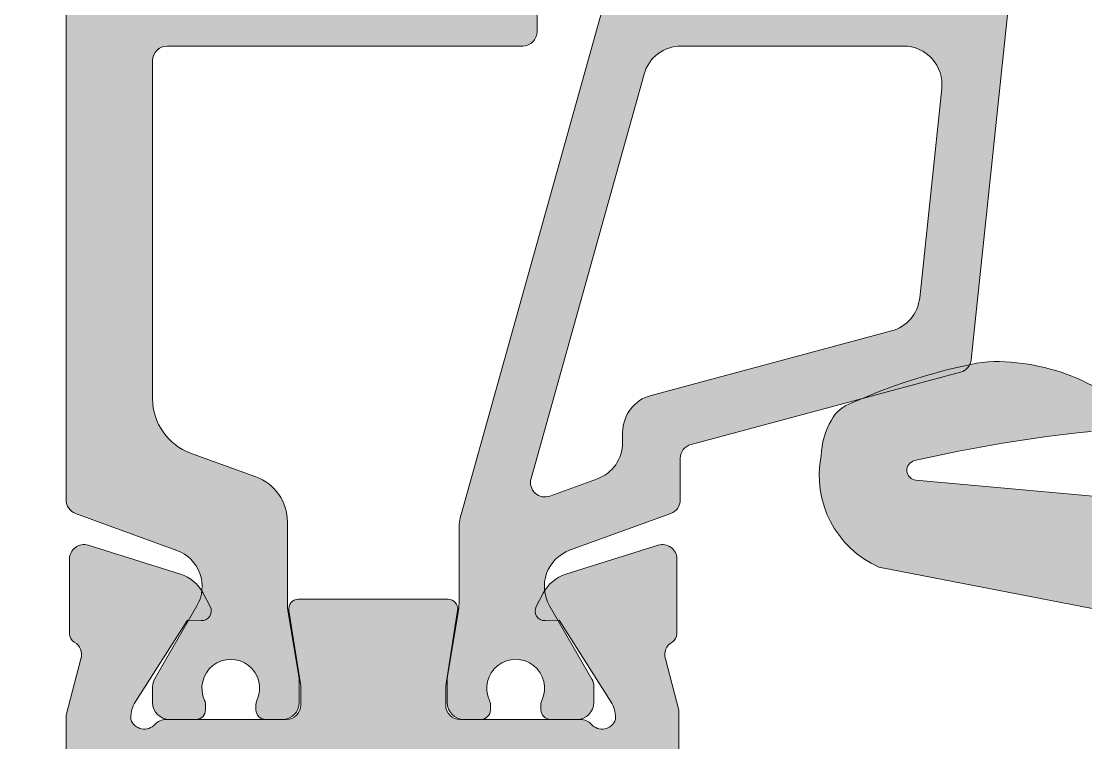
# Model space of a CAD drawing. Header units: millimetres. Extents: x -8 to 2550, y -393 to 1062.
# Drawn here: x 307.96 to 319.03, y -329.34 to -321.84 of the extents above; entities that cross this region are included whole.
import ezdxf

# ---------------------------------------------------------------- set-up
doc = ezdxf.new("R2010")
doc.units = ezdxf.units.MM
doc.header["$LTSCALE"] = 0.25
doc.header["$MEASUREMENT"] = 0
for name, color, linetype, lineweight in [('01_Aluminium [Thin]', 141, 'Continuous', 18), ('01_Dimension', 251, 'Continuous', 9), ('01_Fill Polyamide', 10, 'Continuous', 0), ('01_Plastic', 3, 'Continuous', 20), ('01_Polyamide [Thin]', 201, 'Continuous', 18)]:
    doc.layers.add(name, color=color, linetype=linetype, lineweight=lineweight)
doc.layers.add('01_Fill 2°material', color=7, linetype='Continuous', lineweight=0, true_color=0xbfbfbf)
doc.layers.add('01_Fill Aluminum', color=7, linetype='Continuous', lineweight=0, true_color=0xdcdcdc)

# ---------------------------------------------------------------- blocks, each defined once
blk = doc.blocks.new('v02001')
at = {"layer": '01_Fill 2°material', "ltscale": 0.25}
h = blk.add_hatch(color=256, dxfattribs=at)
h.dxf.hatch_style = 1
edge = h.paths.add_edge_path()
edge.add_line((5.766551523715577, 14.07868043311908), (4.299674485376897, 21.62750203464054))
edge.add_arc((2.388537820745626, 20.77939400087374), 2.090868381280251, 23.93028519262256, 101.1421931571084)
edge.add_arc((2.076144028218266, 21.11952013253364), 1.713783349254166, 93.06570738499578, 120.0220590922748)
edge.add_arc((1.602012035256109, 21.95435783765711), 0.7537635641510151, 120.5676978168444, 162.0363283863491)
edge.add_arc((12.13031362153146, 17.17524520171693), 12.31150737783702, 155.9794041589589, 167.798952018539)
edge.add_arc((2.768082605067718, 19.15145111475624), 2.743497367411052, 166.8158524604077, 188.1378807224343)
edge.add_arc((4.270028101136234, 19.16978426103975), 4.237378275924315, 185.5075563200605, 211.103082839686)
edge.add_arc((0.9935234151994905, 17.33623401728789), 0.4999999999992467, 225.2987533100158, 345.2987533097981)
edge.add_arc((31.12068778665383, 14.19203515105454), 29.79669813474634, 167.0216395220317, 174.18808350468, ccw=False)
edge.add_arc((2.287265678452115, 20.83728589417717), 0.207416495803068, 5.145749261428023, 167.0216395220275, ccw=False)
edge.add_line((2.493846237657351, 20.85588899310494), (2.977361139028005, 15.48663416642381))
edge.add_arc((1.977361139040056, 15.48663416641182), 0.9999999999878355, -89.99999916656878, 6.871800906083081e-10, ccw=False)
edge.add_line((1.977361153586287, 14.48663416642398), (-6.28657881549708, 14.48663404621578))
edge.add_arc((-6.286578818406213, 14.686634046216), 0.2000000000002302, 184.9999999999786, 270.000000833401, ccw=False)
edge.add_line((-6.48581775802478, 14.66920289766654), (-6.651707186286615, 16.56532773917178))
edge.add_arc((-7.099994800427623, 16.52610765493529), 0.4499999999997282, 5.000000000008634, 174.9999999999913)
edge.add_line((-7.548282414568632, 16.56532773917178), (-7.714171844545774, 14.66920287806141))
edge.add_arc((-7.913410787551413, 14.68663402690731), 0.200000003400147, 270.0000008924932, 354.9999999999881, ccw=False)
edge.add_line((-7.913410784435939, 14.48663402350718), (-13.54365311435578, 14.48663393580517))
edge.add_arc((-13.54885060024588, 14.78043981879412), 0.2938518516846569, 188.9865325979048, 271.01346829467576, ccw=False)
edge.add_line((-13.83909544493218, 14.73453948250443), (-13.99244875725827, 15.70424933467825))
edge.add_arc((-14.43561224611523, 15.63369866317549), 0.4487441087137879, 9.045458320960686, 170.9545416787231)
edge.add_line((-14.87877573497173, 15.7042493346807), (-15.04108218790799, 14.68472262554207))
edge.add_arc((-15.33809598280271, 14.7269459087226), 0.30000000000043, 284.99999999997783, 351.90908335739755, ccw=False)
edge.add_line((-15.26045026927187, 14.43716816083543), (-19.12052329073123, 13.40286471201011))
edge.add_arc((-18.34406615542395, 10.50508723314351), 2.999999999999345, 104.999999999999, 169.9999999994638)
edge.add_line((-21.29848941445499, 11.02603176617185), (-22.31893811605215, 5.238779597267751))
edge.add_arc((-22.61438044195353, 5.290874050570153), 0.2999999999980452, 269.9999999996743, 349.9999999994782, ccw=False)
edge.add_line((-22.61438044195512, 4.990874050572131), (-25.30043801704943, 4.990874050587934))
edge.add_arc((-25.30043801705068, 4.790874050587945), 0.1999999999999744, 89.99999999965395, 179.9999999999878)
edge.add_line((-25.50043801705061, 4.790874050588002), (-25.50043801705061, 3.390874057883082))
edge.add_arc((-25.70043801705089, 3.390874057883053), 0.2000000000002586, -90.0000000002646, 3.979039320256561e-12, ccw=False)
edge.add_line((-25.70043801705179, 3.190874057882809), (-26.50043801704743, 3.19087405788656))
edge.add_arc((-26.50043801704879, 2.890874057885014), 0.3000000000015461, 89.99999999973946, 179.9999999998806)
edge.add_line((-26.80043801705034, 2.89087405788564), (-26.80043801705079, 2.690874057887527))
edge.add_arc((-26.30043801704954, 2.690874057886219), 0.5000000000013074, 179.9999999998535, 232.1174506266196)
edge.add_line((-26.6074604368344, 2.296238487073481), (-26.10021007427105, 1.901602916260458))
edge.add_arc((-25.48616523469701, 2.690874057891875), 1.000000000009877, 232.1174506266343, 269.9999999998143)
edge.add_line((-25.4861652347002, 1.690874057882013), (-24.03847835180051, 1.690874057877352))
edge.add_arc((-24.03847835179414, 3.690874057877693), 2.000000000000341, 269.9999999998152, 330.000000000015)
edge.add_line((-22.30642754422462, 2.690874057877977), (-21.62881602260842, 3.86453164111191))
edge.add_arc((-22.07366313482254, 4.116679293854872), 0.5113388231192103, 330.4546254650608, 402.3290482432859)
edge.add_arc((-21.49985247648084, 4.688316543381234), 0.2999999999998603, 90.0000000000054, 229.2613031958842, ccw=False)
edge.add_line((-21.49985247648084, 4.988316543381131), (-16.99999999998073, 4.988316543381131))
edge.add_line((-16.99999999998073, 4.988316543381131), (-16.99999999998073, 6.788316543245344))
edge.add_line((-16.99999999998073, 6.788316543245344), (-19.21589760240141, 6.788316543245344))
edge.add_arc((-19.21589760240164, 7.288316543245628), 0.5000000000002842, 169.999999999478, 270.000000000013, ccw=False)
edge.add_line((-19.70830147890712, 7.375140632083628), (-19.09872453088002, 10.83222329489888))
edge.add_arc((-18.60632065437466, 10.74539920606088), 0.5000000000000839, 105.0000000000089, 169.9999999994757, ccw=False)
edge.add_line((-18.73573017692598, 11.22836211920549), (-14.72940952253231, 12.30185250317021))
edge.add_arc((-14.59999999998109, 11.81888959002566), 0.4999999999999905, -1.5916157281026244e-12, 104.99999999999639, ccw=False)
edge.add_line((-14.09999999998109, 11.81888959002566), (-14.09999999998109, 7.288316543244889))
edge.add_arc((-14.59999999998064, 7.288316543244889), 0.4999999999995453, -90, 0, ccw=False)
edge.add_line((-14.59999999998064, 6.788316543245344), (-11.39999999998128, 6.788316543244889))
edge.add_arc((-11.39999999998128, 7.288316543244434), 0.4999999999995737, 179.9999999999967, 269.99999999999676, ccw=False)
edge.add_line((-11.89999999998082, 7.288316543244491), (-11.89999999998082, 11.78663401628967))
edge.add_arc((-11.39999999998059, 11.7866340162897), 0.5000000000002416, 90.00000027631597, 180.0000000000049, ccw=False)
edge.add_line((-11.40000000239189, 12.28663401628995), (-1.600000024085432, 12.28663406355093))
edge.add_arc((-1.600000021674362, 11.78663406355105), 0.4999999999998863, 2.763014208539971e-07, 90.00000027630142, ccw=False)
edge.add_line((-1.100000021674362, 11.78663406596223), (-1.099999999981094, 7.288316545655903))
edge.add_arc((-1.599999999980525, 7.288316543244747), 0.4999999999994174, -90.00000000001472, 2.762964754765562e-07, ccw=False)
edge.add_line((-1.599999999980639, 6.788316543245344), (1.600000000018724, 6.788316543244889))
edge.add_arc((1.600000000018724, 7.288316543244463), 0.4999999999995879, 180.0000002763062, 269.9999999999951, ccw=False)
edge.add_line((1.100000000019179, 7.28831654083325), (1.099999978325911, 11.7866340765716))
edge.add_arc((1.599999978326025, 11.78663407898284), 0.5000000000001563, 90.00000027630631, 180.0000002763095, ccw=False)
edge.add_line((1.599999975914841, 12.28663407898301), (3.559357840979544, 12.28663408843198))
edge.add_arc((3.559357842426323, 11.9866340884322), 0.299999999999784, 20.96746344845809, 90.00000027631438, ccw=False)
edge.add_line((3.839492977130419, 12.09398541028798), (5.716590128476753, 7.195667865100916))
edge.add_arc((5.436454993772429, 7.088316543245185), 0.2999999999998675, -90.00000000001887, 20.967463448434216, ccw=False)
edge.add_line((5.436454993772429, 6.788316543245344), (5.00000000001927, 6.788316543245344))
edge.add_line((5.00000000001927, 6.788316543245344), (5.000000000018815, 4.988319421960398))
edge.add_line((5.000000000018815, 4.988319421960398), (6.895375882508858, 4.988319421960512))
edge.add_arc((6.921128101278271, 4.65028437960575), 0.3390145522412202, 26.155342708308694, 94.35649774874412, ccw=False)
edge.add_line((7.225428314005683, 4.799724157327034), (9.423506935335979, 0.323835593638421))
edge.add_arc((9.96206826383883, 0.5883194219582037), 0.6000000000012289, 206.1553427082915, 380.9674634526137)
edge.add_line((10.52233853323304, 0.8030220657110476), (5.766551523715577, 14.07868043311908))
h.paths.add_polyline_path([(-4.99999999998073, 6.788316543245344), (-10.89999999893627, 6.788316543245344), (-10.89999999893627, 4.988319421960057), (-4.99999999998073, 4.988319421960455)], flags=17)
at = {"layer": '01_Plastic', "ltscale": 0.25}
for points in [[(2.977361139028005, 15.48663416642381), (2.493846237657351, 20.85588899310494, 0.8531445656614572), (2.085147646366465, 20.88386812079864, 0.03127970636831018), (1.477154530731866, 17.20934452171093, -0.5773502691890989)], [(0.6418183307902723, 16.98084193296421, -0.1118306485082182), (0.05272498634502654, 18.75780235458387, -0.08799320979204883), (0.08294722973192847, 19.71181314603649, -0.05297948021206868), (0.8849927430648563, 22.18682900828657, -0.1917401821192637), (1.240964508946206, 22.61602557481217, -0.1143758146239255), (1.984488906499053, 22.83085081561143, -0.3502533509182058), (4.299674485376897, 21.62750203464054), (5.766551523715577, 14.07868043311908)]]:
    blk.add_lwpolyline(points, format="xyb", dxfattribs=at)

msp = doc.modelspace()

# ---------------------------------------------------------------- hatches: boundary and pattern name
at = {"layer": '01_Fill Aluminum', "ltscale": 0.25}
h = msp.add_hatch(color=256, dxfattribs=at)
h.dxf.hatch_style = 1
edge = h.paths.add_edge_path()
edge.add_arc((301.623542994695, -332.8516779462657), 0.3499999999993406, 179.9999999999721, 270.0000000000093, ccw=False)
edge.add_line((301.2735429946956, -332.8516779462655), (301.2735429946956, -332.2516779462651))
edge.add_arc((301.4235429946956, -332.2516779462655), 0.1499999999999773, 89.99999999995657, 179.9999999998697, ccw=False)
edge.add_line((301.4235429946957, -332.1016779462655), (301.7735429946952, -332.1016779462655))
edge.add_arc((301.7735429946954, -331.9516779462652), 0.1500000000002615, 269.9999999998914, 359.9999999999131)
edge.add_arc((301.5735429946953, -331.9516779462655), 0.3500000000004206, 0, 89.99999999991624)
edge.add_line((301.5735429946958, -331.6016779462651), (300.8235429946958, -331.6016779462647))
edge.add_arc((300.823542994696, -331.7516779462649), 0.1500000000002615, 90.00000000006513, 180.0000000000869)
edge.add_line((300.6735429946957, -331.7516779462651), (300.6735429946957, -333.6016779462646))
edge.add_arc((300.9235429946957, -333.6016779462646), 0.25, 180, 270)
edge.add_line((300.9235429946957, -333.8516779462646), (307.2735429946952, -333.8516779462647))
edge.add_arc((307.2735429946952, -334.0016779462647), 0.1500000000000909, 2.1714186004828662e-11, 90, ccw=False)
edge.add_line((307.4235429946953, -334.0016779462647), (307.4235429946953, -336.3516779462651))
edge.add_arc((307.6735429946953, -336.3516779462651), 0.25, 180, 270)
edge.add_line((307.6735429946953, -336.6016779462651), (310.1735429946928, -336.6016779462649))
edge.add_arc((310.1735429946926, -336.351677946265), 0.2499999999998863, 270.000000000026, 360.0000000000261)
edge.add_line((310.4235429946925, -336.3516779462649), (310.4235429946925, -334.0016779462647))
edge.add_arc((310.5735429946927, -334.0016779462647), 0.1500000000001478, 90.00000000002171, 180, ccw=False)
edge.add_line((310.5735429946926, -333.8516779462646), (314.6735429946957, -333.8516779462645))
edge.add_arc((314.6735429946959, -333.6016779462645), 0.25, 269.9999999999479, 359.999999999987)
edge.add_line((314.9235429946959, -333.6016779462646), (314.9235429946957, -333.4016779462647))
edge.add_arc((314.6735429946957, -333.4016779462648), 0.25, 1.302755197527456e-11, 90)
edge.add_line((314.6735429946957, -333.1516779462648), (314.5735429946963, -333.1516779462647))
edge.add_arc((314.5735429946963, -333.0016779462646), 0.1500000000000909, 180.0000000000217, 270, ccw=False)
edge.add_line((314.4235429946962, -333.0016779462647), (314.4235429946962, -330.0016779462647))
edge.add_arc((314.573542994696, -330.0016779462645), 0.1499999999998636, 90.00000000008691, 180.0000000000869, ccw=False)
edge.add_line((314.5735429946958, -329.8516779462646), (314.6487901569399, -329.8516779462651))
edge.add_arc((314.6487901569405, -329.7016779462649), 0.1500000000001478, 269.9999999997611, 359.9999999999783)
edge.add_line((314.7987901569406, -329.701677946265), (314.7987901569406, -329.0036590421965))
edge.add_line((314.7987901569406, -329.0036590421965), (314.6584350827243, -328.4711745683294))
edge.add_arc((314.8015697848414, -328.4263141509235), 0.1499999999999412, 119.63265786340591, 197.401720677195, ccw=False)
edge.add_arc((314.6779604380071, -328.2090108389949), 0.09999999999992924, 299.6326578633048, 360.4017206770915)
edge.add_line((314.7779579800667, -328.2083097098906), (314.7779579800665, -327.4327626231133))
edge.add_arc((314.6279579800668, -327.4327626231131), 0.1499999999997499, 359.9999999999349, 467.401720677015)
edge.add_line((314.5830975626614, -327.2896279209961), (313.6227631827464, -327.5906101460942))
edge.add_arc((313.7423909624949, -327.9723026850736), 0.400000000000097, 107.4017206770841, 152.4017206770927)
edge.add_line((313.3879039655758, -327.7869949167114), (313.314439329112, -327.9275300847187))
edge.add_arc((313.4030610783417, -327.9738570268094), 0.09999999999997222, 152.4017206770302, 272.4017206771199)
edge.add_line((313.4072516442266, -328.0737691840154), (313.551462421372, -328.0677206231612))
edge.add_line((313.551462421372, -328.0677206231612), (314.0934940263128, -328.921769071354))
edge.add_arc((313.8402004762779, -329.0825247167008), 0.3000000000002366, 2.1714186004828662e-11, 32.401720677111086, ccw=False)
edge.add_line((314.1402004762781, -329.0825247167007), (314.1402004762779, -329.1016656072573))
edge.add_arc((313.9987791200407, -329.0516656072575), 0.1499999999998005, 221.8134766461424, 340.52877936556985, ccw=False)
edge.add_arc((313.7751833592382, -329.2516779462863), 0.1500000000212265, 41.8134766644203, 90.00000001819514)
edge.add_line((313.7751833591906, -329.1016779462651), (312.5224637660908, -329.1016779462651))
edge.add_arc((312.5224637660908, -328.951677946265), 0.1500000000000909, 180, 270, ccw=False)
edge.add_line((312.3724637660907, -328.951677946265), (312.372463766091, -328.7516779462651))
edge.add_line((312.372463766091, -328.7516779462651), (312.496072921123, -327.9682982514331))
edge.add_arc((312.3974637660909, -327.9516779462651), 0.1000000000000305, 350.432870687281, 449.9999999998046)
edge.add_line((312.3974637660913, -327.8516779462651), (310.8388182921249, -327.8516779462651))
edge.add_arc((310.8388182921249, -327.9516779462652), 0.1000000000001933, 90.00000000003257, 189.5671293126064)
edge.add_line((310.7402091370927, -327.9682982514331), (310.863818292125, -328.7516779462651))
edge.add_line((310.863818292125, -328.7516779462651), (310.863818292125, -328.951677946265))
edge.add_arc((310.7138182921249, -328.951677946265), 0.1500000000000909, -90, 0, ccw=False)
edge.add_line((310.7138182921249, -329.1016779462651), (309.4610986990253, -329.1016779462651))
edge.add_arc((309.4610986989778, -329.2516779462861), 0.1500000000210093, 89.99999998184828, 138.1865233356155)
edge.add_arc((309.2375029381753, -329.0516656072573), 0.1499999999999752, 199.471220634477, 318.1865233538381, ccw=False)
edge.add_line((309.0960815819381, -329.1016656072573), (309.0960815819381, -329.0825247167007))
edge.add_arc((309.3960815819383, -329.0825247167008), 0.3000000000002387, 147.598279322889, 179.9999999999783, ccw=False)
edge.add_line((309.1427880319034, -328.921769071354), (309.6848196368442, -328.0677206231612))
edge.add_line((309.6848196368442, -328.0677206231612), (309.8290304139896, -328.0737691840154))
edge.add_arc((309.8332209798745, -327.9738570268094), 0.09999999999996563, 267.5982793228801, 387.5982793229699)
edge.add_line((309.9218427291041, -327.9275300847187), (309.8483780926404, -327.7869949167114))
edge.add_arc((309.4938910957213, -327.9723026850737), 0.4000000000001625, 27.59827932292179, 72.59827932291839)
edge.add_line((309.6135188754697, -327.5906101460942), (308.6531844955548, -327.2896279209961))
edge.add_arc((308.6083240781493, -327.4327626231133), 0.1499999999998765, 72.59827932295654, 180.0000000000217)
edge.add_line((308.4583240781494, -327.4327626231133), (308.4583240781494, -328.2083097098906))
edge.add_arc((308.558321620209, -328.2090108389949), 0.09999999999992377, 179.5982793229085, 240.3673421366952)
edge.add_arc((308.4347122733748, -328.4263141509235), 0.1499999999999462, -17.401720677194987, 60.367342136594175, ccw=False)
edge.add_line((308.5778469754919, -328.4711745683294), (308.4235429946978, -329.0565789399737))
edge.add_line((308.4235429946978, -329.0565789399737), (308.4235429946957, -332.6016779462648))
edge.add_arc((307.9235429946957, -332.6016779462646), 0.5, 270, 359.99999999997397, ccw=False)
edge.add_line((307.9235429946957, -333.1016779462646), (305.8235429946951, -333.1016779462646))
edge.add_arc((305.8235429946951, -332.9516779462645), 0.1500000000000909, 180, 270, ccw=False)
edge.add_line((305.673542994695, -332.9516779462645), (305.6735429946959, -331.7516779462347))
edge.add_arc((305.5235429946956, -331.751677946235), 0.1500000000003752, 1.085629331270165e-10, 90.00000000015199)
edge.add_line((305.5235429946952, -331.6016779462346), (304.7735429946956, -331.6016779462655))
edge.add_arc((304.7735429946938, -331.9516779462668), 0.3500000000012733, 89.99999999970223, 179.9999999997022)
edge.add_arc((304.5735429946931, -331.951677946265), 0.1500000000005457, 180, 270)
edge.add_line((304.5735429946931, -332.1016779462655), (304.9235429946953, -332.1016779462655))
edge.add_arc((304.9235429946953, -332.2516779462654), 0.1499999999998636, 8.691358743817545e-11, 90, ccw=False)
edge.add_line((305.0735429946951, -332.2516779462651), (305.0735429946949, -332.8516779462655))
edge.add_arc((304.723542994695, -332.8516779462655), 0.3499999999999091, -90, 0, ccw=False)
edge.add_line((304.723542994695, -333.2016779462654), (301.6235429946951, -333.201677946265))
edge = h.paths.add_edge_path(flags=17)
edge.add_arc((313.5235429946959, -330.0016779462649), 0.1500000000002615, 6.508571459562518e-11, 90.00000000010863, ccw=False)
edge.add_line((313.6735429946962, -330.0016779462647), (313.6735429946962, -332.9516779462645))
edge.add_arc((313.5235429946958, -332.9516779462643), 0.1500000000003183, 269.99999999991314, 359.99999999991314, ccw=False)
edge.add_line((313.5235429946956, -333.1016779462646), (309.3235429946958, -333.1016779462646))
edge.add_arc((309.3235429946962, -332.951677946265), 0.1499999999995794, 179.9999999998046, 269.999999999848, ccw=False)
edge.add_line((309.1735429946966, -332.9516779462645), (309.1735429946975, -330.0016779462651))
edge.add_arc((309.3235429946976, -330.0016779462651), 0.1500000000000909, 90, 180, ccw=False)
edge.add_line((309.3235429946976, -329.8516779462651), (313.5235429946956, -329.8516779462646))
at = {"layer": '01_Fill Polyamide', "ltscale": 0.25}
h = msp.add_hatch(color=256, dxfattribs=at)
h.dxf.hatch_style = 1
edge = h.paths.add_edge_path()
edge.add_line((309.8737545807617, -314.7016779462627), (309.8737545807619, -314.757581080531))
edge.add_arc((309.7737545807637, -314.7575810805316), 0.09999999999820375, -25.007833235659007, 3.257127900724299e-10, ccw=False)
edge.add_arc((310.1362545807609, -314.9266779462691), 0.300000000002064, 154.992166764249, 385.0078332351778)
edge.add_arc((310.4987545807591, -314.7575810805354), 0.0999999999975735, 180.0000000001303, 205.00783323511, ccw=False)
edge.add_line((310.3987545807615, -314.7575810805357), (310.3987545807613, -314.7016779462636))
edge.add_arc((310.4987545807596, -314.7016779462634), 0.09999999999831743, 89.99999999973949, 180.0000000001303, ccw=False)
edge.add_line((310.4987545807601, -314.6016779462651), (310.6737545807612, -314.6016779462649))
edge.add_arc((310.6737545807609, -314.7766779462642), 0.1749999999992724, 7.452172212651931e-11, 89.99999999992548, ccw=False)
edge.add_line((310.8487545807602, -314.776677946264), (310.8487545807602, -315.0291772889947))
edge.add_line((310.8487545807602, -315.0291772889947), (310.7342082244902, -315.713679322868))
edge.add_arc((311.3259795854095, -315.8127078863819), 0.599999999996559, 170.5000000001866, 180.0000000000326)
edge.add_line((310.7259795854129, -315.8127078863823), (310.7259795854129, -316.6553001781123))
edge.add_arc((310.2259795854129, -316.6553001781122), 0.5, 289.99999999998926, 359.999999999987, ccw=False)
edge.add_line((310.3969896570757, -317.1251464885052), (309.7183309087027, -317.3721580721373))
edge.add_arc((309.9235429946981, -317.9359736446089), 0.5999999999999862, 110.0000000000017, 180)
edge.add_line((309.3235429946981, -317.9359736446089), (309.3235429946981, -321.4496472469556))
edge.add_arc((309.4735429946981, -321.4496472469556), 0.1500000000000341, 180.0000000000217, 270.0000000000217)
edge.add_line((309.4735429946982, -321.5996472469556), (313.1735429946982, -321.5996472469557))
edge.add_arc((313.1735429946982, -321.7496472469556), 0.1499999999999204, -2.1714186004828662e-11, 89.99999999997829, ccw=False)
edge.add_line((313.3235429946981, -321.7496472469557), (313.3235429946981, -321.9495241728201))
edge.add_arc((313.1735429946982, -321.9495241728201), 0.1499999999999204, -89.99999999997829, 2.1714186004828662e-11, ccw=False)
edge.add_line((313.1735429946982, -322.0995241728201), (309.4735429946982, -322.0995241728199))
edge.add_arc((309.4735429946981, -322.24952417282), 0.1500000000000341, 89.99999999997829, 179.9999999999783)
edge.add_line((309.3235429946981, -322.2495241728199), (309.3235429946981, -325.7672591737938))
edge.add_arc((309.9235429946981, -325.7672591737938), 0.6000000000000227, 180, 249.9999999999984)
edge.add_line((309.7183309087027, -326.3310747462653), (310.3969896570757, -326.5780863298974))
edge.add_arc((310.2259795854129, -327.0479326402904), 0.5000000000000095, 0, 70.00000000001069, ccw=False)
edge.add_line((310.7259795854129, -327.0479326402904), (310.7259795854129, -327.8906480061474))
edge.add_arc((311.3259795854102, -327.8906480061478), 0.5999999999972374, 179.999999999962, 189.499999999808)
edge.add_line((310.7342082244902, -327.9896765696618), (310.8487545807602, -328.674178603535))
edge.add_line((310.8487545807602, -328.674178603535), (310.8487545807602, -328.9266779462658))
edge.add_arc((310.6737545807609, -328.9266779462656), 0.1749999999992724, 270.00000000007446, 359.99999999992554, ccw=False)
edge.add_line((310.6737545807612, -329.1016779462648), (310.4987545807601, -329.1016779462648))
edge.add_arc((310.4987545807596, -329.0016779462663), 0.09999999999854481, 179.9999999998697, 270.00000000026057, ccw=False)
edge.add_line((310.3987545807611, -329.0016779462661), (310.3987545807615, -328.9457748119941))
edge.add_arc((310.4987545807588, -328.9457748119949), 0.09999999999723741, 154.9921667645458, 179.9999999995766, ccw=False)
edge.add_arc((310.136254580761, -328.7766779462606), 0.300000000002195, 334.9921667648117, 565.0078332357419)
edge.add_arc((309.7737545807639, -328.9457748119981), 0.09999999999803008, -2.930846676463261e-10, 25.007833235670773, ccw=False)
edge.add_line((309.8737545807619, -328.9457748119987), (309.8737545807617, -329.001677946267))
edge.add_arc((309.7737545807631, -329.0016779462664), 0.09999999999854481, 270.0000000001303, 359.9999999996743, ccw=False)
edge.add_line((309.7737545807634, -329.1016779462649), (309.4985429946987, -329.1016779462651))
edge.add_arc((309.4985429946984, -328.9266779462654), 0.1749999999996135, 180.000000000335, 270.00000000011164, ccw=False)
edge.add_line((309.3235429946988, -328.9266779462665), (309.3235429946983, -328.7578957289134))
edge.add_arc((309.4735429946952, -328.7578957289122), 0.1499999999969077, 149.9999999999236, 180.000000000456, ccw=False)
edge.add_line((309.3436391841303, -328.6828957289136), (309.7846804261487, -327.9189898895006))
edge.add_arc((309.4382702646347, -327.7189898895013), 0.3999999999998447, 330.0000000001113, 430.0000000000106)
edge.add_line((309.5750783219648, -327.3431128411871), (308.8831902776396, -327.091286187608))
edge.add_line((308.8831902776396, -327.091286187608), (308.522239973199, -326.9599110207424))
edge.add_arc((308.5735429946979, -326.8189571276246), 0.1499999999999262, 179.9999999999349, 249.999999999977, ccw=False)
edge.add_line((308.423542994698, -326.8189571276244), (308.423542994698, -316.8842756907782))
edge.add_arc((308.573542994698, -316.8842756907783), 0.1499999999999773, 109.999999999947, 179.9999999999783, ccw=False)
edge.add_line((308.5222399731992, -316.7433217976604), (309.5750196039821, -316.3601413488134))
edge.add_arc((309.4382115466519, -315.9842643004991), 0.3999999999999115, 289.9999999999943, 389.9999999998917)
edge.add_line((309.784621708166, -315.7842643004998), (309.3436391841303, -315.0204601636161))
edge.add_arc((309.4735429946951, -314.9454601636179), 0.1499999999965767, 179.9999999994137, 209.9999999999476, ccw=False)
edge.add_line((309.3235429946985, -314.9454601636164), (309.323542994699, -314.7766779462632))
edge.add_arc((309.4985429946982, -314.7766779462642), 0.1749999999992156, 89.99999999990689, 179.9999999996836, ccw=False)
edge.add_line((309.4985429946985, -314.6016779462649), (309.7737545807634, -314.6016779462648))
edge.add_arc((309.7737545807632, -314.7016779462633), 0.09999999999848797, 3.582272256608121e-10, 89.99999999990229, ccw=False)
edge = h.paths.add_edge_path()
edge.add_arc((315.644356040914, -314.7016779462633), 0.0999999999986585, -1.9542767404345796e-10, 89.99999999993491, ccw=False)
edge.add_line((315.7443560409126, -314.7016779462636), (315.7443560409126, -314.7575810805357))
edge.add_arc((315.6443560409152, -314.757581080535), 0.09999999999746478, 334.99216676457127, 359.9999999996092, ccw=False)
edge.add_arc((316.0068560409132, -314.9266779462689), 0.3000000000020507, 154.9921667648707, 385.0078332357996)
edge.add_arc((316.3693560409096, -314.7575810805313), 0.09999999999756991, 179.999999999772, 205.0078332357219, ccw=False)
edge.add_line((316.269356040912, -314.7575810805309), (316.2693560409123, -314.7016779462627))
edge.add_arc((316.3693560409109, -314.7016779462632), 0.09999999999860165, 90.00000000003263, 179.9999999997069, ccw=False)
edge.add_line((316.3693560409108, -314.6016779462646), (316.6445676269757, -314.6016779462646))
edge.add_arc((316.6445676269756, -314.776677946264), 0.1749999999993861, 2.6062707547680475e-10, 89.99999999996282, ccw=False)
edge.add_line((316.819567626975, -314.7766779462632), (316.8195676269759, -314.9454601636165))
edge.add_arc((316.6695676269795, -314.945460163618), 0.1499999999963961, -29.999999999961403, 5.645119927066844e-10, ccw=False)
edge.add_line((316.7994714375441, -315.0204601636161), (316.3594497011231, -315.7826001675349))
edge.add_arc((316.7058598626376, -315.9826001675341), 0.4000000000002386, 150.0000000001438, 253.8899435514368)
edge.add_line((316.5948665493581, -316.3668923537771), (318.3462182269536, -317.0744843616224))
edge.add_arc((318.1589149303741, -317.5380762889575), 0.4999999999998493, -6.0000000000038085, 68.00000001586898, ccw=False)
edge.add_line((318.6561758780581, -317.5903405205914), (317.8394832869346, -325.3606514796011))
edge.add_arc((317.6903050026295, -325.3449722101113), 0.1499999999998795, 285.0000000001615, 354.00000000010914, ccw=False)
edge.add_line((317.7291278593952, -325.4898610840544), (314.9245971014739, -326.2413328357875))
edge.add_arc((314.9634199582392, -326.3862217097312), 0.1500000000002966, 104.9999999999641, 179.9999999999349)
edge.add_line((314.8134199582389, -326.386221709731), (314.8134199582391, -326.8180772021556))
edge.add_arc((314.663419958239, -326.8180772021558), 0.1500000000001478, -70.00000000000671, 6.508571459562518e-11, ccw=False)
edge.add_line((314.7147229797379, -326.9590310952738), (313.6618846309723, -327.3422329157182))
edge.add_arc((313.7986926883024, -327.7181099640326), 0.4000000000000523, 109.9999999999782, 209.9999999998724)
edge.add_line((313.4522825267882, -327.9181099640319), (313.8933237688068, -328.682015803445))
edge.add_arc((313.7634199582425, -328.7570158034435), 0.149999999996325, -4.3428372009657323e-10, 30.000000000128523, ccw=False)
edge.add_line((313.9134199582388, -328.7570158034446), (313.9134199582381, -328.9257980207975))
edge.add_arc((313.7384199582385, -328.9257980207966), 0.1749999999996703, 269.99999999998136, 359.99999999972084, ccw=False)
edge.add_line((313.7384199582384, -329.1007980207963), (313.4632083721735, -329.1007980207963))
edge.add_arc((313.4632083721737, -329.000798020798), 0.09999999999826059, 180.0000000003583, 269.9999999999023, ccw=False)
edge.add_line((313.3632083721754, -329.0007980207986), (313.363208372175, -328.9448948865302))
edge.add_arc((313.4632083721731, -328.9448948865297), 0.09999999999809006, 154.992166764343, 180.0000000002931, ccw=False)
edge.add_arc((313.100708372176, -328.7757980207921), 0.300000000002088, 334.9921667642391, 565.0078332351877)
edge.add_arc((312.7382083721786, -328.9448948865262), 0.09999999999694498, 4.558842192636803e-10, 25.007833235493592, ccw=False)
edge.add_line((312.8382083721756, -328.9448948865254), (312.8382083721758, -329.0007980207973))
edge.add_arc((312.7382083721772, -329.0007980207976), 0.0999999999986585, -90.00000000006509, 1.9542767404345796e-10, ccw=False)
edge.add_line((312.738208372177, -329.1007980207963), (312.5632083721757, -329.1007980207963))
edge.add_arc((312.5632083721762, -328.925798020797), 0.1749999999992724, 180, 269.99999999985107, ccw=False)
edge.add_line((312.3882083721769, -328.925798020797), (312.3882083721769, -328.6732986780663))
edge.add_line((312.3882083721769, -328.6732986780663), (312.5027547284467, -327.9887966441932))
edge.add_arc((311.9109833675261, -327.8897680806792), 0.5999999999978671, 350.5000000001965, 360.0000000000326)
edge.add_line((312.510983367524, -327.8897680806788), (312.5109833675237, -327.1304992050098))
edge.add_arc((313.1109833675235, -327.1304992050103), 0.5999999999997954, 164.3755098557582, 179.9999999999566, ccw=False)
edge.add_line((312.5331548474624, -326.9689003145325), (315.3949595563231, -316.735956420285))
edge.add_arc((314.8171310362613, -316.5743575298089), 0.5999999999999633, 344.3755098559206, 360.0000000001086)
edge.add_line((315.4171310362613, -316.5743575298077), (315.4171310362613, -315.812707886382))
edge.add_arc((314.8171310362639, -315.8127078863803), 0.5999999999973511, 359.9999999998317, 369.4999999996742)
edge.add_line((315.4089023971842, -315.7136793228677), (315.2943560409137, -315.0291772889944))
edge.add_line((315.2943560409137, -315.0291772889944), (315.294356040914, -314.7766779462636))
edge.add_arc((315.4693560409131, -314.7766779462638), 0.1749999999991587, 90.00000000003718, 179.9999999999628, ccw=False)
edge.add_line((315.469356040913, -314.6016779462646), (315.6443560409141, -314.6016779462646))
edge = h.paths.add_edge_path(flags=16)
edge.add_arc((315.1852686234711, -321.1986442473514), 0.4000000000000341, 164.3755098558135, 269.99999999999187, ccw=False)
edge.add_line((314.8000496100967, -321.0909116536998), (315.8862388823491, -317.2070289250565))
edge.add_arc((316.2714578957235, -317.314761518708), 0.4000000000000468, 68.00000001584579, 164.3755098558135, ccw=False)
edge.add_line((316.4213005329873, -316.9438879768398), (317.7721126965191, -317.4896515166488))
edge.add_arc((317.6222700592554, -317.8605250585168), 0.3999999999998231, -6.000000000022624, 68.00000001584118, ccw=False)
edge.add_line((318.0200788174025, -317.902336443824), (317.6692283528341, -321.2404556326586))
edge.add_arc((317.2714195946871, -321.1986442473514), 0.3999999999997568, 269.99999999997556, 353.9999999999766, ccw=False)
edge.add_line((317.2714195946869, -321.5986442473512), (315.1852686234711, -321.5986442473514))
edge = h.paths.add_edge_path(flags=16)
edge.add_arc((313.4045397037053, -326.6377654798261), 0.1499999999999601, 164.3755098558029, 289.99999999999517, ccw=False)
edge.add_line((313.2600825736899, -326.5973657572068), (314.436484036009, -322.3909116536998))
edge.add_arc((314.8217030493833, -322.4986442473513), 0.3999999999999374, 89.99999999999193, 164.3755098558092, ccw=False)
edge.add_line((314.8217030493834, -322.0986442473514), (317.1347840888418, -322.0986442473514))
edge.add_arc((317.1347840888419, -322.4986442473515), 0.4000000000000909, -5.999999999993975, 90.00000000000807, ccw=False)
edge.add_line((317.5325928469892, -322.5404556326585), (317.3038345087839, -324.7169458342815))
edge.add_arc((316.9060257506367, -324.6751344489745), 0.3999999999999086, 284.99999999999784, 354.0000000000034, ccw=False)
edge.add_line((317.0095533686776, -325.06150477949), (314.5098923401981, -325.7312869334226))
edge.add_arc((314.6134199582391, -326.1176572639381), 0.3999999999998577, 104.9999999999999, 180.0000000000082)
edge.add_line((314.2134199582392, -326.1176572639382), (314.2134199582392, -326.2229007946774))
edge.add_arc((313.813419958239, -326.2229007946774), 0.4000000000002046, -70.00000000000438, 0, ccw=False)
edge.add_line((313.9502280155693, -326.598777842992), (313.4558427252041, -326.778719372944))
h = msp.add_hatch(color=256, dxfattribs=at)
h.dxf.hatch_style = 1
edge = h.paths.add_edge_path()
edge.add_line((309.3235429946988, -314.9454601636164), (309.3235429946994, -314.7766779462632))
edge.add_arc((309.4985429946987, -314.7766779462642), 0.1749999999992724, 89.99999999992548, 179.9999999996836, ccw=False)
edge.add_line((309.4985429946989, -314.6016779462649), (309.7737545807638, -314.6016779462648))
edge.add_arc((309.7737545807636, -314.7016779462633), 0.09999999999848797, 3.582272256608121e-10, 89.99999999990229, ccw=False)
edge.add_line((309.8737545807621, -314.7016779462627), (309.8737545807624, -314.757581080531))
edge.add_arc((309.7737545807643, -314.7575810805316), 0.09999999999809006, -25.007833235657017, 3.257127900724299e-10, ccw=False)
edge.add_arc((310.1362545807613, -314.9266779462691), 0.300000000002064, 154.992166764249, 385.0078332351778)
edge.add_arc((310.4987545807595, -314.7575810805354), 0.09999999999752199, 180.0000000001303, 205.0078332351237, ccw=False)
edge.add_line((310.398754580762, -314.7575810805356), (310.3987545807618, -314.7016779462636))
edge.add_arc((310.4987545807601, -314.7016779462634), 0.09999999999831743, 89.99999999973949, 180.0000000001303, ccw=False)
edge.add_line((310.4987545807605, -314.6016779462651), (310.6737545807616, -314.6016779462649))
edge.add_arc((310.6737545807614, -314.7766779462642), 0.1749999999992724, 7.452172212651931e-11, 89.99999999992548, ccw=False)
edge.add_line((310.8487545807607, -314.776677946264), (310.8487545807607, -315.0291772889947))
edge.add_line((310.8487545807607, -315.0291772889947), (310.7342082244907, -315.713679322868))
edge.add_arc((311.3259795854106, -315.8127078863819), 0.5999999999972411, 170.500000000192, 180.000000000038)
edge.add_line((310.7259795854134, -315.8127078863823), (310.7259795854134, -316.6553001781123))
edge.add_arc((310.2259795854134, -316.6553001781122), 0.4999999999999432, 289.99999999998533, 359.99999999999346, ccw=False)
edge.add_line((310.3969896570761, -317.1251464885052), (309.7183309087029, -317.3721580721373))
edge.add_arc((309.9235429946984, -317.9359736446089), 0.6000000000000592, 110.0000000000049, 180)
edge.add_line((309.3235429946983, -317.9359736446089), (309.3235429946983, -321.4496472469556))
edge.add_arc((309.4735429946984, -321.4496472469556), 0.1500000000000909, 180, 270)
edge.add_line((309.4735429946984, -321.5996472469557), (313.1735429946984, -321.5996472469557))
edge.add_arc((313.1735429946985, -321.7496472469557), 0.1500000000000341, 2.1714186004828662e-11, 90.00000000002171, ccw=False)
edge.add_line((313.3235429946985, -321.7496472469556), (313.3235429946985, -321.9495241728201))
edge.add_arc((313.1735429946985, -321.94952417282), 0.1500000000000341, 269.9999999999783, 359.9999999999783, ccw=False)
edge.add_line((313.1735429946984, -322.0995241728201), (309.4735429946984, -322.0995241728199))
edge.add_arc((309.4735429946983, -322.24952417282), 0.1500000000000341, 89.99999999997829, 179.9999999999783)
edge.add_line((309.3235429946983, -322.2495241728199), (309.3235429946983, -325.7672591737937))
edge.add_arc((309.9235429946983, -325.7672591737938), 0.6000000000000227, 179.9999999999946, 249.9999999999984)
edge.add_line((309.7183309087029, -326.3310747462653), (310.3969896570761, -326.5780863298975))
edge.add_arc((310.2259795854134, -327.0479326402905), 0.5000000000000095, 6.480149750132114e-12, 70.00000000001069, ccw=False)
edge.add_line((310.7259795854134, -327.0479326402904), (310.7259795854134, -327.8906480061475))
edge.add_arc((311.3259795854107, -327.8906480061478), 0.5999999999972943, 179.9999999999674, 189.4999999998071)
edge.add_line((310.7342082244907, -327.9896765696618), (310.8487545807607, -328.674178603535))
edge.add_line((310.8487545807607, -328.674178603535), (310.8487545807607, -328.9266779462658))
edge.add_arc((310.6737545807614, -328.9266779462656), 0.1749999999992724, 270.00000000007446, 359.99999999992554, ccw=False)
edge.add_line((310.6737545807616, -329.1016779462648), (310.4987545807605, -329.1016779462649))
edge.add_arc((310.4987545807601, -329.0016779462663), 0.09999999999854481, 179.9999999998697, 270.00000000026057, ccw=False)
edge.add_line((310.3987545807615, -329.0016779462661), (310.398754580762, -328.9457748119942))
edge.add_arc((310.4987545807594, -328.9457748119944), 0.09999999999740794, 154.9921667648487, 179.9999999998697, ccw=False)
edge.add_arc((310.1362545807613, -328.7766779462607), 0.3000000000020439, 334.9921667648222, 565.007833235751)
edge.add_arc((309.7737545807644, -328.9457748119982), 0.09999999999797857, -2.6062707547680475e-10, 25.007833235684473, ccw=False)
edge.add_line((309.8737545807624, -328.9457748119987), (309.8737545807621, -329.001677946267))
edge.add_arc((309.7737545807636, -329.0016779462664), 0.09999999999854481, 270.0000000001303, 359.9999999996417, ccw=False)
edge.add_line((309.7737545807638, -329.1016779462649), (309.4985429946989, -329.1016779462649))
edge.add_arc((309.4985429946987, -328.9266779462655), 0.1749999999994429, 180.000000000335, 270.000000000093, ccw=False)
edge.add_line((309.3235429946992, -328.9266779462665), (309.3235429946988, -328.7578957289134))
edge.add_arc((309.4735429946954, -328.7578957289122), 0.1499999999966803, 149.999999999899, 180.0000000004343, ccw=False)
edge.add_line((309.3436391841308, -328.6828957289136), (309.7846804261492, -327.9189898895006))
edge.add_arc((309.4382702646351, -327.7189898895014), 0.3999999999998939, 330.0000000001153, 430.0000000000057)
edge.add_line((309.5750783219653, -327.3431128411871), (308.8831902776401, -327.091286187608))
edge.add_line((308.8831902776401, -327.091286187608), (308.5222399731995, -326.9599110207424))
edge.add_arc((308.5735429946984, -326.8189571276246), 0.1499999999999262, 179.9999999999349, 249.999999999977, ccw=False)
edge.add_line((308.4235429946984, -326.8189571276244), (308.4235429946984, -316.8842756907782))
edge.add_arc((308.5735429946983, -316.8842756907781), 0.1499999999998636, 110.00000000001, 180.0000000000434, ccw=False)
edge.add_line((308.5222399731995, -316.7433217976603), (309.5750196039826, -316.3601413488134))
edge.add_arc((309.4382115466524, -315.9842643004991), 0.3999999999999115, 289.9999999999943, 389.9999999998987)
edge.add_line((309.7846217081665, -315.7842643004998), (309.3436391841308, -315.0204601636161))
edge.add_arc((309.4735429946954, -314.9454601636175), 0.1499999999966772, 179.9999999995658, 210.000000000101, ccw=False)
h = msp.add_hatch(color=256, dxfattribs=at)
h.dxf.hatch_style = 1
edge = h.paths.add_edge_path()
edge.add_arc((315.6443560409142, -314.7016779462633), 0.0999999999986585, -1.9542767404345796e-10, 89.99999999993491, ccw=False)
edge.add_line((315.7443560409129, -314.7016779462636), (315.7443560409129, -314.7575810805357))
edge.add_arc((315.6443560409155, -314.7575810805355), 0.0999999999973511, 334.99216676486446, 359.9999999999023, ccw=False)
edge.add_arc((316.0068560409135, -314.9266779462689), 0.3000000000019237, 154.9921667648714, 385.0078332357989)
edge.add_arc((316.36935604091, -314.7575810805318), 0.09999999999745667, 179.9999999994789, 205.0078332354287, ccw=False)
edge.add_line((316.2693560409125, -314.7575810805309), (316.2693560409125, -314.7016779462627))
edge.add_arc((316.3693560409111, -314.7016779462632), 0.09999999999860165, 90.00000000003263, 179.9999999997069, ccw=False)
edge.add_line((316.369356040911, -314.6016779462646), (316.6445676269759, -314.6016779462646))
edge.add_arc((316.6445676269758, -314.776677946264), 0.1749999999993861, 2.6062707547680475e-10, 89.99999999996282, ccw=False)
edge.add_line((316.8195676269752, -314.7766779462632), (316.8195676269761, -314.9454601636165))
edge.add_arc((316.6695676269797, -314.945460163618), 0.1499999999963961, -29.999999999961403, 5.645119927066844e-10, ccw=False)
edge.add_line((316.7994714375443, -315.0204601636161), (316.3594497011236, -315.7826001675349))
edge.add_arc((316.705859862638, -315.9826001675342), 0.4000000000001685, 150.0000000001287, 253.8899435514189)
edge.add_line((316.5948665493584, -316.3668923537771), (318.3462182269539, -317.0744843616224))
edge.add_arc((318.1589149303744, -317.5380762889575), 0.4999999999998493, -6.0000000000038085, 68.00000001586898, ccw=False)
edge.add_line((318.6561758780583, -317.5903405205914), (317.8394832869349, -325.3606514796011))
edge.add_arc((317.6903050026297, -325.3449722101113), 0.1499999999998795, 285.0000000001615, 354.00000000010914, ccw=False)
edge.add_line((317.7291278593955, -325.4898610840544), (314.9245971014741, -326.2413328357875))
edge.add_arc((314.9634199582395, -326.3862217097312), 0.1500000000002966, 104.9999999999641, 179.9999999999349)
edge.add_line((314.8134199582391, -326.386221709731), (314.8134199582394, -326.8180772021556))
edge.add_arc((314.6634199582393, -326.8180772021559), 0.1500000000000341, -69.99999999995111, 1.0862777344300412e-10, ccw=False)
edge.add_line((314.7147229797383, -326.9590310952738), (313.6618846309725, -327.3422329157182))
edge.add_arc((313.7986926883028, -327.7181099640325), 0.3999999999999844, 109.9999999999991, 209.9999999998947)
edge.add_line((313.4522825267886, -327.9181099640319), (313.893323768807, -328.682015803445))
edge.add_arc((313.7634199582427, -328.7570158034435), 0.149999999996325, -4.3428372009657323e-10, 30.000000000128523, ccw=False)
edge.add_line((313.913419958239, -328.7570158034446), (313.9134199582386, -328.9257980207975))
edge.add_arc((313.7384199582388, -328.9257980207965), 0.174999999999784, 269.9999999999442, 359.9999999996836, ccw=False)
edge.add_line((313.7384199582386, -329.1007980207963), (313.463208372174, -329.1007980207963))
edge.add_arc((313.4632083721741, -329.0007980207979), 0.09999999999837428, 180.0000000004234, 269.99999999996743, ccw=False)
edge.add_line((313.3632083721757, -329.0007980207986), (313.3632083721752, -328.9448948865302))
edge.add_arc((313.4632083721733, -328.9448948865297), 0.09999999999809006, 154.992166764343, 180.0000000002931, ccw=False)
edge.add_arc((313.1007083721764, -328.7757980207922), 0.300000000001961, 334.9921667642398, 565.007833235187)
edge.add_arc((312.738208372179, -328.9448948865257), 0.09999999999683173, 1.6291323845507577e-10, 25.007833235200394, ccw=False)
edge.add_line((312.8382083721758, -328.9448948865254), (312.838208372176, -329.0007980207973))
edge.add_arc((312.7382083721774, -329.0007980207976), 0.0999999999986585, -90.00000000006509, 1.9542767404345796e-10, ccw=False)
edge.add_line((312.7382083721773, -329.1007980207963), (312.5632083721762, -329.1007980207963))
edge.add_arc((312.5632083721765, -328.9257980207969), 0.1749999999993861, 180.0000000000372, 269.99999999988836, ccw=False)
edge.add_line((312.3882083721771, -328.925798020797), (312.3882083721771, -328.6732986780663))
edge.add_line((312.3882083721771, -328.6732986780663), (312.5027547284471, -327.9887966441932))
edge.add_arc((311.9109833675265, -327.8897680806806), 0.5999999999977447, 350.5000000003321, 360.0000000001683)
edge.add_line((312.5109833675242, -327.8897680806788), (312.5109833675242, -327.1304992050098))
edge.add_arc((313.1109833675239, -327.1304992050095), 0.5999999999996817, 164.3755098558343, 180.0000000000326, ccw=False)
edge.add_line((312.5331548474626, -326.9689003145325), (315.3949595563233, -316.735956420285))
edge.add_arc((314.8171310362616, -316.574357529808), 0.6000000000000835, 344.3755098558393, 360.0000000000272)
edge.add_line((315.4171310362617, -316.5743575298077), (315.4171310362615, -315.812707886382))
edge.add_arc((314.8171310362641, -315.8127078863803), 0.5999999999973511, 359.9999999998317, 369.4999999996742)
edge.add_line((315.4089023971844, -315.7136793228677), (315.294356040914, -315.0291772889944))
edge.add_line((315.294356040914, -315.0291772889944), (315.2943560409142, -314.7766779462636))
edge.add_arc((315.4693560409133, -314.7766779462638), 0.1749999999991587, 90.00000000003718, 179.9999999999628, ccw=False)
edge.add_line((315.4693560409132, -314.6016779462646), (315.6443560409143, -314.6016779462646))
edge = h.paths.add_edge_path(flags=16)
edge.add_arc((315.1852686234714, -321.1986442473514), 0.4000000000000341, 164.3755098558135, 269.99999999999187, ccw=False)
edge.add_line((314.8000496100969, -321.0909116536998), (315.8862388823495, -317.2070289250565))
edge.add_arc((316.2714578957238, -317.3147615187079), 0.399999999999922, 68.00000001585778, 164.375509855817, ccw=False)
edge.add_line((316.4213005329875, -316.9438879768398), (317.7721126965193, -317.4896515166488))
edge.add_arc((317.6222700592556, -317.8605250585168), 0.3999999999998231, -6.000000000022624, 68.00000001584118, ccw=False)
edge.add_line((318.0200788174027, -317.902336443824), (317.6692283528346, -321.2404556326586))
edge.add_arc((317.2714195946875, -321.1986442473514), 0.3999999999997568, 269.99999999997556, 353.9999999999766, ccw=False)
edge.add_line((317.2714195946874, -321.5986442473512), (315.1852686234713, -321.5986442473514))
edge = h.paths.add_edge_path(flags=16)
edge.add_arc((313.4045397037055, -326.6377654798261), 0.1499999999999601, 164.3755098558029, 289.99999999999517, ccw=False)
edge.add_line((313.2600825736902, -326.5973657572068), (314.4364840360092, -322.3909116536998))
edge.add_arc((314.8217030493835, -322.4986442473513), 0.3999999999999374, 89.99999999999193, 164.3755098558092, ccw=False)
edge.add_line((314.8217030493836, -322.0986442473514), (317.134784088842, -322.0986442473514))
edge.add_arc((317.1347840888421, -322.4986442473515), 0.4000000000000909, -5.999999999993975, 90.00000000000807, ccw=False)
edge.add_line((317.5325928469895, -322.5404556326585), (317.3038345087843, -324.7169458342815))
edge.add_arc((316.9060257506371, -324.6751344489745), 0.3999999999999086, 284.99999999999784, 354.0000000000034, ccw=False)
edge.add_line((317.0095533686781, -325.06150477949), (314.5098923401983, -325.7312869334226))
edge.add_arc((314.6134199582393, -326.1176572639381), 0.3999999999998577, 104.9999999999999, 180.0000000000082)
edge.add_line((314.2134199582395, -326.1176572639382), (314.2134199582395, -326.2229007946774))
edge.add_arc((313.8134199582393, -326.2229007946774), 0.4000000000002046, -70.00000000000438, 0, ccw=False)
edge.add_line((313.9502280155696, -326.598777842992), (313.4558427252043, -326.778719372944))

# ---------------------------------------------------------------- linework, layer by layer
at = {"layer": '01_Aluminium [Thin]'}
msp.add_lwpolyline([(314.7987901569406, -329.701677946265), (314.7987901569406, -329.0036590421965), (314.6584350827243, -328.4711745683294, -0.3529849633650391), (314.7274041767407, -328.2959321637664, 0.2715490385398673), (314.7779579800667, -328.2083097098906), (314.7779579800665, -327.4327626231133, 0.506241599490804), (314.5830975626614, -327.2896279209961), (313.6227631827464, -327.5906101460942, 0.1989123673796964), (313.3879039655758, -327.7869949167114), (313.314439329112, -327.9275300847187, 0.5773502691899826), (313.4072516442266, -328.0737691840154), (313.551462421372, -328.0677206231612), (314.0934940263128, -328.921769071354, -0.1423287356553602), (314.1402004762781, -329.0825247167007), (314.1402004762779, -329.1016656072573, -0.5699002363735136), (313.8869812396315, -329.1516717767469, 0.2134073412069524), (313.7751833591906, -329.1016779462651), (312.5224637660908, -329.1016779462651, -0.414213562373095), (312.3724637660907, -328.951677946265), (312.372463766091, -328.7516779462651), (312.496072921123, -327.9682982514331, 0.4640102280131327), (312.3974637660913, -327.8516779462651), (310.8388182921249, -327.8516779462651, 0.464010228013478), (310.7402091370927, -327.9682982514331), (310.863818292125, -328.7516779462651), (310.863818292125, -328.951677946265, -0.414213562373095), (310.7138182921249, -329.1016779462651), (309.4610986990253, -329.1016779462651, 0.2134073412069505), (309.3493008185847, -329.1516717767469, -0.569900236373113), (309.0960815819381, -329.1016656072573), (309.0960815819381, -329.0825247167007, -0.1423287356553602), (309.1427880319034, -328.921769071354), (309.6848196368442, -328.0677206231612), (309.8290304139896, -328.0737691840154, 0.5773502691899736), (309.9218427291041, -327.9275300847187), (309.8483780926404, -327.7869949167114, 0.1989123673796484), (309.6135188754697, -327.5906101460942), (308.6531844955548, -327.2896279209961, 0.506241599490789), (308.4583240781494, -327.4327626231133), (308.4583240781494, -328.2083097098906, 0.2715490385398671), (308.5088778814754, -328.2959321637664, -0.3529849633650113), (308.5778469754919, -328.4711745683294), (308.4235429946978, -329.0565789399737), (308.4235429946957, -332.6016779462648, -0.4142135623729618)], format="xyb", dxfattribs=at)
at = {"layer": '01_Polyamide [Thin]'}
for points in [[(318.6561758780581, -317.5903405205914), (317.8394832869346, -325.3606514796011, -0.3105082534626121), (317.7291278593952, -325.4898610840544), (314.9245971014739, -326.2413328357875, 0.3394542588632806), (314.8134199582389, -326.386221709731), (314.8134199582391, -326.8180772021556, -0.3152987888792686), (314.7147229797379, -326.9590310952738), (313.6618846309723, -327.3422329157182, 0.4663076581544338), (313.4522825267882, -327.9181099640319), (313.8933237688068, -328.682015803445, -0.1316524975898933), (313.9134199582388, -328.7570158034446), (313.9134199582381, -328.9257980207975, -0.414213562371801), (313.7384199582384, -329.1007980207963), (313.4632083721735, -329.1007980207963, -0.4142135623706641), (313.3632083721754, -329.0007980207986), (313.363208372175, -328.9448948865302, -0.109552400699685), (313.3725833721755, -328.9026206700963, 1.569922388246826), (312.8288333721753, -328.9026206700935, -0.1095524006956685), (312.8382083721756, -328.9448948865254), (312.8382083721758, -329.0007980207973, -0.4142135623743604), (312.738208372177, -329.1007980207963), (312.5632083721757, -329.1007980207963, -0.414213562372334), (312.3882083721769, -328.925798020797), (312.3882083721769, -328.6732986780663), (312.5027547284467, -327.9887966441932, 0.04147532720923827), (312.510983367524, -327.8897680806788), (312.5109833675237, -327.1304992050098, -0.0682805165244377), (312.5331548474624, -326.9689003145325), (315.3949595563231, -316.735956420285, 0.06828051652439224)], [(318.6561758780583, -317.5903405205914), (317.8394832869349, -325.3606514796011, -0.3105082534626121), (317.7291278593955, -325.4898610840544), (314.9245971014741, -326.2413328357875, 0.3394542588632806), (314.8134199582391, -326.386221709731), (314.8134199582394, -326.8180772021556, -0.3152987888792686), (314.7147229797383, -326.9590310952738), (313.6618846309725, -327.3422329157182, 0.4663076581544338), (313.4522825267886, -327.9181099640319), (313.893323768807, -328.682015803445, -0.1316524975898933), (313.913419958239, -328.7570158034446), (313.9134199582386, -328.9257980207975, -0.414213562371801), (313.7384199582386, -329.1007980207963), (313.463208372174, -329.1007980207963, -0.4142135623706641), (313.3632083721757, -329.0007980207986), (313.3632083721752, -328.9448948865302, -0.109552400699685), (313.3725833721758, -328.9026206700963, 1.569922388246826), (312.8288333721757, -328.9026206700935, -0.1095524006956685), (312.8382083721758, -328.9448948865254), (312.838208372176, -329.0007980207973, -0.4142135623743604), (312.7382083721773, -329.1007980207963), (312.5632083721762, -329.1007980207963, -0.414213562372334), (312.3882083721771, -328.925798020797), (312.3882083721771, -328.6732986780663), (312.5027547284471, -327.9887966441932, 0.04147532720923827), (312.5109833675242, -327.8897680806788), (312.5109833675242, -327.1304992050098, -0.0682805165244377), (312.5331548474626, -326.9689003145325), (315.3949595563233, -316.735956420285, 0.06828051652439224)], [(313.3235429946981, -321.7496472469557), (313.3235429946981, -321.9495241728201, -0.414213562373095), (313.1735429946982, -322.0995241728201), (309.4735429946982, -322.0995241728199, 0.4142135623731283), (309.3235429946981, -322.2495241728199), (309.3235429946981, -325.7672591737938, 0.3152987888789763), (309.7183309087027, -326.3310747462653), (310.3969896570757, -326.5780863298974, -0.3152987888790351), (310.7259795854129, -327.0479326402904), (310.7259795854129, -327.8906480061474, 0.0414753272092812), (310.7342082244902, -327.9896765696618), (310.8487545807602, -328.674178603535), (310.8487545807602, -328.9266779462658, -0.4142135623723291), (310.6737545807612, -329.1016779462648), (310.4987545807601, -329.1016779462648, -0.4142135623750929), (310.3987545807611, -329.0016779462661), (310.3987545807615, -328.9457748119941, -0.1095524006956264), (310.4081295807619, -328.9035005955621, 1.569922388246695), (309.8643795807614, -328.9035005955647, -0.1095524006997303), (309.8737545807619, -328.9457748119987), (309.8737545807617, -329.001677946267, -0.4142135623707975), (309.7737545807634, -329.1016779462649), (309.4985429946987, -329.1016779462651, -0.414213562371863), (309.3235429946988, -328.9266779462665), (309.3235429946983, -328.7578957289134, -0.1316524975897662), (309.3436391841303, -328.6828957289136), (309.7846804261487, -327.9189898895006, 0.466307658154451), (309.5750783219648, -327.3431128411871), (308.8831902776396, -327.091286187608), (308.522239973199, -326.9599110207424, -0.3152987888791462), (308.423542994698, -326.8189571276244), (308.423542994698, -316.8842756907782, -0.3152987888791601)], [(313.3235429946985, -321.7496472469556), (313.3235429946985, -321.9495241728201, -0.4142135623731054), (313.1735429946984, -322.0995241728201), (309.4735429946984, -322.0995241728199, 0.4142135623731137), (309.3235429946983, -322.2495241728199), (309.3235429946983, -325.7672591737937, 0.3152987888789782), (309.7183309087029, -326.3310747462653), (310.3969896570761, -326.5780863298975, -0.3152987888789993), (310.7259795854134, -327.0479326402904), (310.7259795854134, -327.8906480061475, 0.04147532720925406), (310.7342082244907, -327.9896765696618), (310.8487545807607, -328.674178603535), (310.8487545807607, -328.9266779462658, -0.4142135623723479), (310.6737545807616, -329.1016779462648), (310.4987545807605, -329.1016779462649, -0.4142135623750929), (310.3987545807615, -329.0016779462661), (310.398754580762, -328.9457748119942, -0.1095524006955968), (310.4081295807621, -328.903500595562, 1.569922388246716), (309.8643795807618, -328.9035005955648, -0.1095524006996676), (309.8737545807624, -328.9457748119987), (309.8737545807621, -329.001677946267, -0.4142135623707517), (309.7737545807638, -329.1016779462649), (309.4985429946989, -329.1016779462649, -0.4142135623718692), (309.3235429946992, -328.9266779462665), (309.3235429946988, -328.7578957289134, -0.1316524975897669), (309.3436391841308, -328.6828957289136), (309.7846804261492, -327.9189898895006, 0.4663076581544368), (309.5750783219653, -327.3431128411871), (308.8831902776401, -327.091286187608), (308.5222399731995, -326.9599110207424, -0.3152987888791726), (308.4235429946984, -326.8189571276244), (308.4235429946984, -316.8842756907782, -0.3152987888791716)]]:
    msp.add_lwpolyline(points, format="xyb", dxfattribs=at)
for points in [[(313.4558427252041, -326.778719372944, -0.6105492894729372), (313.2600825736899, -326.5973657572068), (314.436484036009, -322.3909116536998, -0.3364182247443365), (314.8217030493834, -322.0986442473514), (317.1347840888418, -322.0986442473514, -0.4452286853085619), (317.5325928469892, -322.5404556326585), (317.3038345087839, -324.7169458342815, -0.3105082534628644), (317.0095533686776, -325.06150477949), (314.5098923401981, -325.7312869334226, 0.3394542588634049), (314.2134199582392, -326.1176572639382), (314.2134199582392, -326.2229007946774, -0.3152987888790207), (313.9502280155693, -326.598777842992)], [(313.4558427252043, -326.778719372944, -0.6105492894729372), (313.2600825736902, -326.5973657572068), (314.4364840360092, -322.3909116536998, -0.3364182247443365), (314.8217030493836, -322.0986442473514), (317.134784088842, -322.0986442473514, -0.4452286853085619), (317.5325928469895, -322.5404556326585), (317.3038345087843, -324.7169458342815, -0.3105082534628644), (317.0095533686781, -325.06150477949), (314.5098923401983, -325.7312869334226, 0.3394542588634049), (314.2134199582395, -326.1176572639382), (314.2134199582395, -326.2229007946774, -0.3152987888790207), (313.9502280155696, -326.598777842992)]]:
    msp.add_lwpolyline(points, format="xyb", close=True, dxfattribs=at)

# ---------------------------------------------------------------- block references
at = {"layer": '01_Dimension', "xscale": -0.5, "yscale": 0.5, "zscale": 0.5, "rotation": 90}
msp.add_blockref('v02001', (327.6927012663871, -325.3671601243542), dxfattribs=at)

doc.saveas('drawing.dxf')
